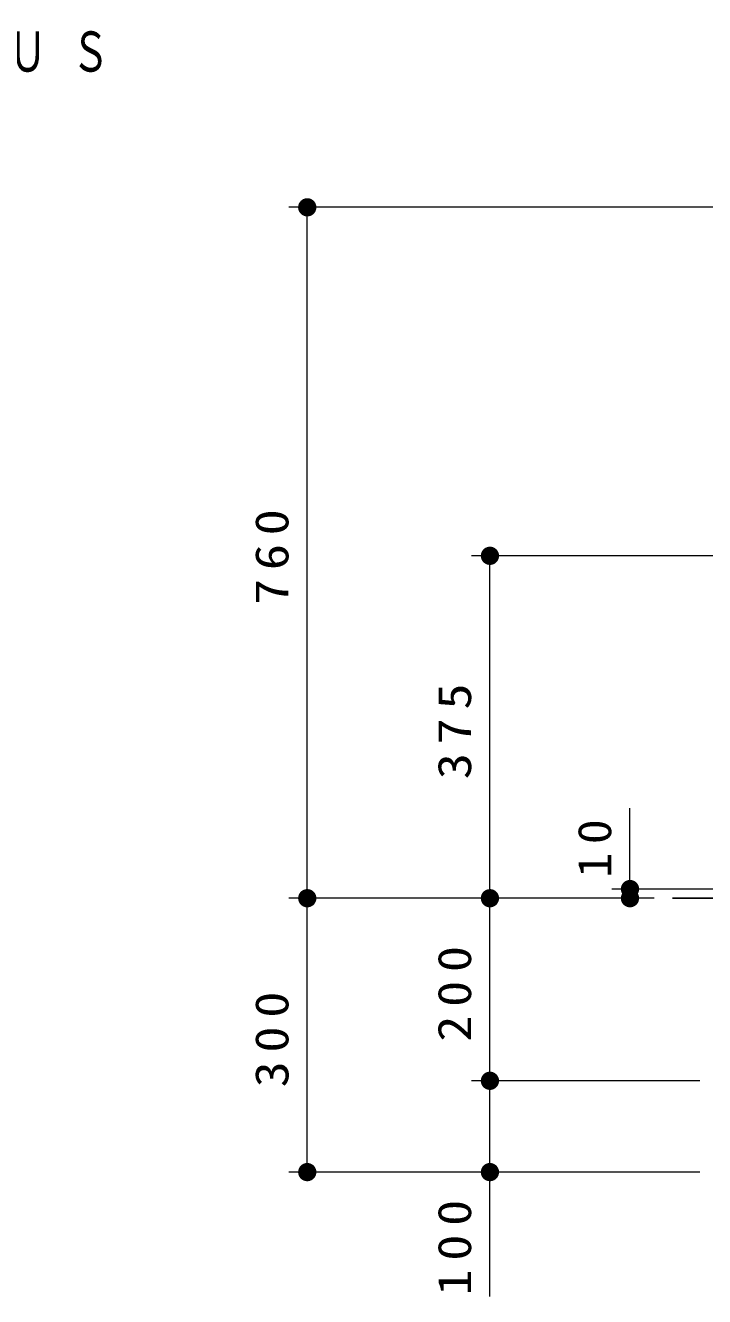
# Model space of a CAD drawing. Units: millimetres on the paper, scale 1:20. Extents: x -365 to 0, y -5 to 257.
# Drawn here: x -160.7 to -123.5, y 84.1 to 153.7 of the extents above; entities that cross this region are included whole.
import ezdxf

# ---------------------------------------------------------------- set-up
doc = ezdxf.new("R2010")
doc.units = ezdxf.units.MM
doc.layers.add('LY_1', color=7, linetype='Continuous', lineweight=25)
doc.styles.add('ＭＳ ゴシック', font='')
doc.styles.get('ＭＳ ゴシック').set_extended_font_data('MS Gothic')

# ---------------------------------------------------------------- blocks, each defined once
blk = doc.blocks.new('filled_dot')
at = {"color": 0, "linetype": 'Continuous', "lineweight": -2, "const_width": 1.25}
blk.add_lwpolyline([(-0.625, 0, 1), (0.625, 0, 1)], format="xyb", close=True, dxfattribs=at)

msp = doc.modelspace()

# ---------------------------------------------------------------- linework, layer by layer
at = {"layer": 'LY_1', "lineweight": 13}
for p, q in [((-91.012, 143.776), (-146.261, 143.776)), ((-145.261, 105.935), (-145.261, 143.776)), ((-121.09, 124.689), (-136.261, 124.689)), ((-135.261, 105.935), (-135.261, 124.689)), ((-127.593, 105.935), (-127.593, 110.861)), ((-126.261, 105.935), (-146.261, 105.935)), ((-145.261, 90.935), (-145.261, 105.935)), ((-126.261, 105.935), (-136.261, 105.935)), ((-135.261, 95.935), (-135.261, 105.935)), ((-120.761, 106.435), (-128.593, 106.435)), ((-123.761, 95.935), (-136.261, 95.935)), ((-135.261, 84.117), (-135.261, 95.935)), ((-123.761, 90.935), (-146.261, 90.935))]:
    msp.add_line(p, q, dxfattribs=at)
at = {"layer": 'LY_1'}
msp.add_line((-120.261, 105.935), (-125.261, 105.935), dxfattribs=at)

# ---------------------------------------------------------------- block references
at = {"layer": 'LY_1', "lineweight": 13, "xscale": 0.4, "yscale": 0.4}
for p, rotation in [((-145.261, 143.776), 270), ((-135.261, 124.689), 270), ((-127.593, 106.435), 270), ((-145.261, 105.935), 270), ((-135.261, 105.935), 270), ((-135.261, 105.935), 90), ((-127.593, 105.935), 90), ((-135.261, 95.935), 270), ((-145.261, 90.935), 90), ((-135.261, 90.935), 90)]:
    msp.add_blockref('filled_dot', p, dxfattribs=dict(at, rotation=rotation))

# ---------------------------------------------------------------- texts
at = {"layer": 'LY_1', "insert": (-209.829, 152.182), "char_height": 2.199, "attachment_point": 4, "style": 'ＭＳ ゴシック'}
msp.add_mtext('\\T1.64;\\W0.7;六角穴付化粧小ネジ\u3000Ｍ６\u3000ＳＵＳ', dxfattribs=at)
at = {"layer": 'LY_1', "char_height": 1.833, "attachment_point": 8, "rotation": 90, "style": 'ＭＳ ゴシック'}
for s, insert in [('\\T1.33;\\W1.15;760', (-146.261, 124.855)), ('\\T1.33;\\W1.15;375', (-136.261, 115.312)), ('\\T1.34;\\W1.1;10', (-128.593, 108.892)), ('\\T1.33;\\W1.15;200', (-136.261, 100.935)), ('\\T1.33;\\W1.15;300', (-146.261, 98.435)), ('\\T1.33;\\W1.15;100', (-136.261, 87.034))]:
    msp.add_mtext(s, dxfattribs=dict(at, insert=insert))

doc.saveas('drawing.dxf')
